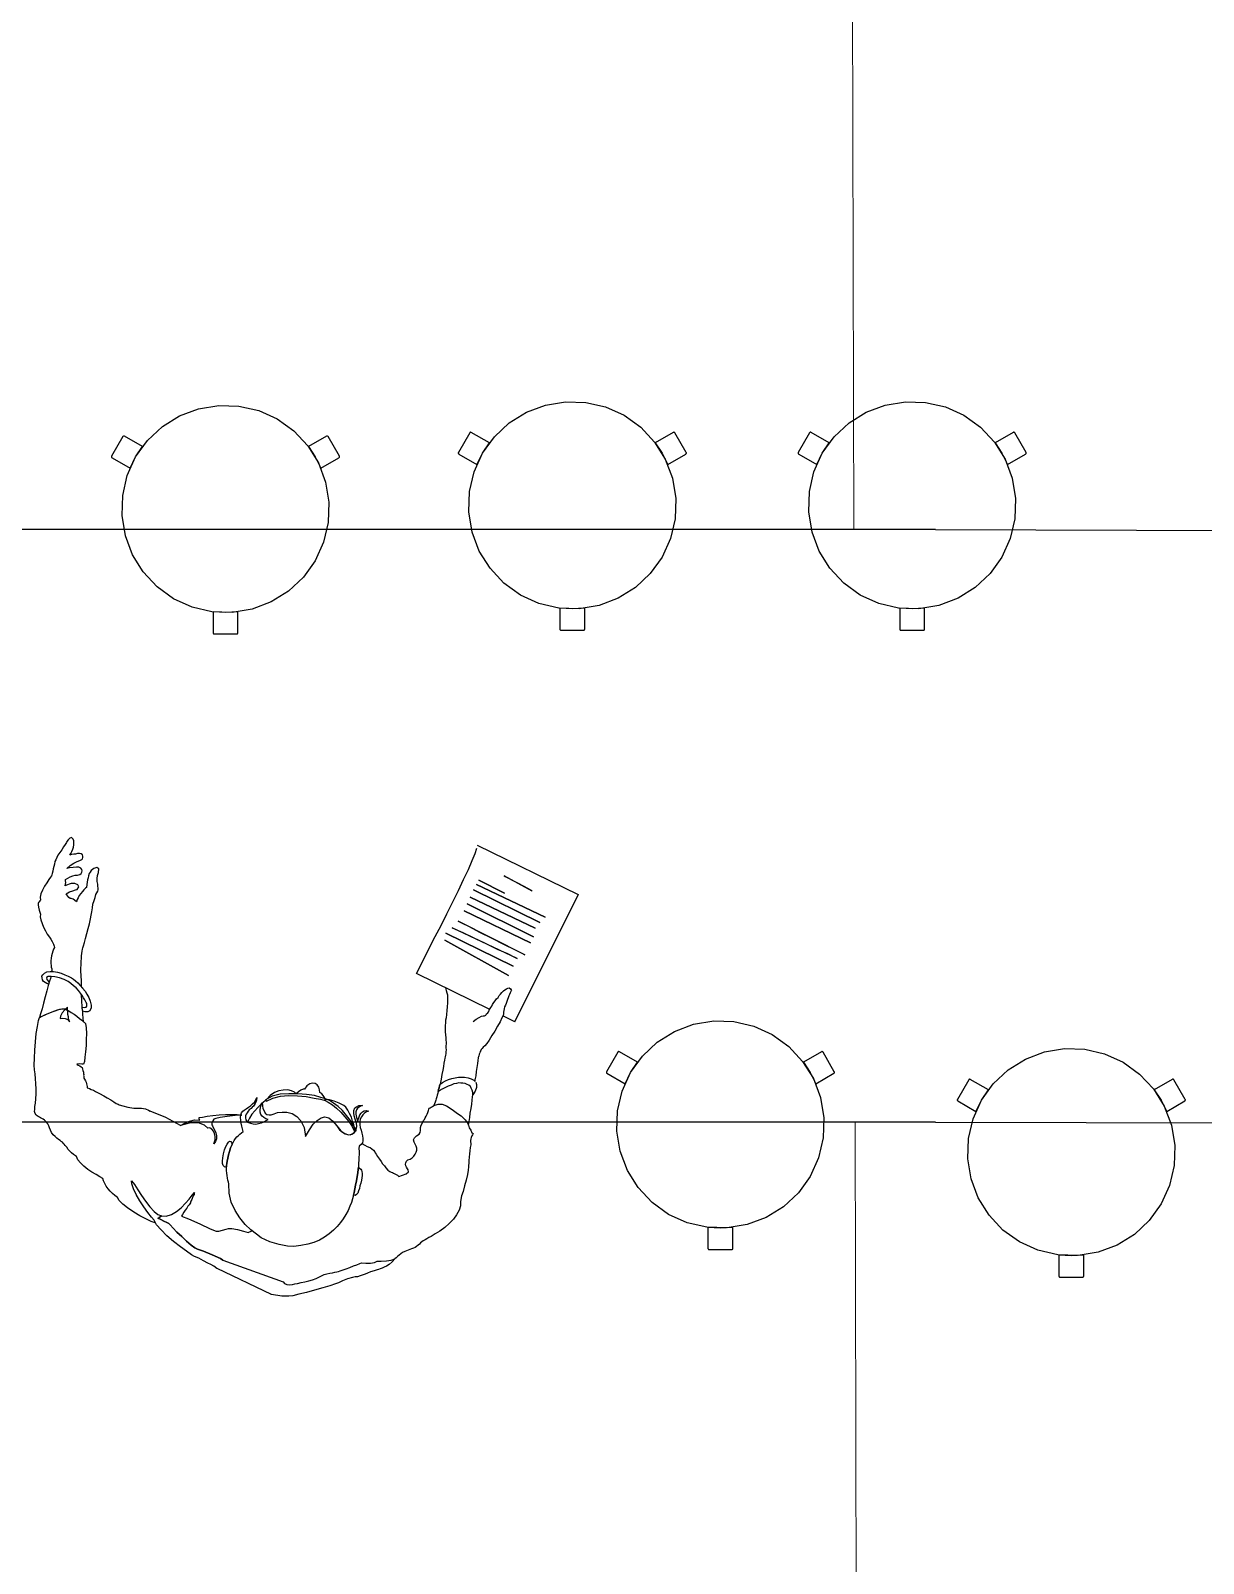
# Model space of a CAD drawing. Header units: inches. Extents: x 12.49 to 20.94, y 17.47 to 25.92.
# Drawn here: x 15.314 to 17.294, y 20.475 to 23.061 of the extents above; entities that cross this region are included whole.
import ezdxf

# ---------------------------------------------------------------- set-up
doc = ezdxf.new("R2010")
doc.units = ezdxf.units.IN
doc.header["$MEASUREMENT"] = 0
doc.linetypes.add('ACAD_ISO02W100', pattern=[15, 12, -3])
for name, color, linetype in [('72_ARTEK_AKFURNITURE_D2_CH_FOO', 7, 'Continuous'), ('72_ARTEK_AKFURNITURE_D2_CH_SEA', 7, 'Continuous'), ('72OFGO2D01_GRAFIK', 7, 'Continuous'), ('Structure', 7, 'Continuous'), ('Windows', 7, 'Continuous')]:
    doc.layers.add(name, color=color, linetype=linetype)

# ---------------------------------------------------------------- blocks, each defined once
blk = doc.blocks.new('OB2D__000000')
at = {"layer": '72_ARTEK_AKFURNITURE_D2_CH_FOO'}
for points in [[(0.0309, 0.0687), (0.0403, 0.0875), (0.0519, 0.1051), (0.0214, 0.1227), (0.0214, 0.1227), (0.021, 0.1228), (0.0207, 0.1229), (0.0203, 0.123), (0.0199, 0.1229), (0.0195, 0.1227), (0.0192, 0.1225), (0.0189, 0.1223), (0.0187, 0.122), (-0.0003, 0.089), (-0.0003, 0.089), (-0.0005, 0.0887), (-0.0006, 0.0883), (-0.0006, 0.0879), (-0.0005, 0.0875), (-0.0004, 0.0872), (-0.0002, 0.0868), (0.0001, 0.0865), (0.0004, 0.0863), (0.0309, 0.0687)], [(0.3319, 0.1051), (0.3435, 0.0875), (0.3529, 0.0687), (0.3834, 0.0863), (0.3834, 0.0863), (0.3837, 0.0865), (0.3839, 0.0868), (0.3841, 0.087), (0.3843, 0.0874), (0.3844, 0.0877), (0.3844, 0.088), (0.3844, 0.0884), (0.3843, 0.0887), (0.3841, 0.089), (0.3651, 0.122), (0.3651, 0.122), (0.3649, 0.1223), (0.3646, 0.1225), (0.3643, 0.1227), (0.3639, 0.1229), (0.3635, 0.123), (0.3631, 0.1229), (0.3628, 0.1228), (0.3624, 0.1227), (0.3319, 0.1051)], [(0.2129, -0.1737), (0.1919, -0.175), (0.1709, -0.1737), (0.1709, -0.209), (0.1709, -0.209), (0.1709, -0.2094), (0.1711, -0.2098), (0.1712, -0.2101), (0.1715, -0.2104), (0.1718, -0.2107), (0.1721, -0.2108), (0.1725, -0.211), (0.1729, -0.211), (0.2109, -0.211), (0.2109, -0.211), (0.2113, -0.211), (0.2117, -0.2108), (0.212, -0.2107), (0.2123, -0.2104), (0.2126, -0.2101), (0.2127, -0.2098), (0.2129, -0.2094), (0.2129, -0.209), (0.2129, -0.1737)]]:
    blk.add_lwpolyline(points, dxfattribs=at)
at = {"layer": '72_ARTEK_AKFURNITURE_D2_CH_SEA'}
blk.add_lwpolyline([(0.1044, -0.1516), (0.0765, -0.1316), (0.0531, -0.1065), (0.0349, -0.0774), (0.0229, -0.0453), (0.0173, -0.0114), (0.0184, 0.0228), (0.0262, 0.0563), (0.0403, 0.0875), (0.0603, 0.1154), (0.0854, 0.1388), (0.1145, 0.157), (0.1466, 0.169), (0.1805, 0.1746), (0.2147, 0.1735), (0.2482, 0.1657), (0.2794, 0.1516), (0.2794, 0.1516), (0.3073, 0.1316), (0.3307, 0.1065), (0.3489, 0.0774), (0.3609, 0.0453), (0.3665, 0.0114), (0.3654, -0.0228), (0.3576, -0.0563), (0.3435, -0.0875), (0.3235, -0.1154), (0.2984, -0.1388), (0.2693, -0.157), (0.2372, -0.169), (0.2033, -0.1746), (0.1691, -0.1735), (0.1356, -0.1657), (0.1044, -0.1516)], dxfattribs=at)

msp = doc.modelspace()

# ---------------------------------------------------------------- linework, layer by layer
at = {"color": 7}
for p, q in [((16.0594, 21.6605), (16.0645, 21.6725)), ((16.0645, 21.6725), (16.0674, 21.6816)), ((16.0678, 21.6864), (16.2382, 21.6035)), ((16.045, 21.6287), (16.0532, 21.6454)), ((16.0532, 21.6454), (16.0594, 21.6605)), ((16.0365, 21.6103), (16.045, 21.6287)), ((16.0666, 21.6201), (16.0666, 21.6201)), ((16.1825, 21.5652), (16.0666, 21.6201)), ((16.0666, 21.6201), (16.1825, 21.5652)), ((16.0168, 21.5709), (16.0268, 21.5911)), ((16.0268, 21.5911), (16.0365, 21.6103)), ((16.0616, 21.6113), (16.0616, 21.6113)), ((16.1736, 21.5561), (16.0616, 21.6113)), ((16.0616, 21.6113), (16.1736, 21.5561)), ((16.2382, 21.6035), (16.1312, 21.388)), ((16.0069, 21.5512), (16.0168, 21.5709)), ((15.9968, 21.5326), (16.0069, 21.5512)), ((15.9654, 21.4701), (15.9968, 21.5326)), ((16.0891, 21.4095), (15.9654, 21.4701)), ((16.1316, 21.3887), (16.1112, 21.3987)), ((15.5427, 21.2269), (15.5161, 21.2378)), ((15.5674, 21.2135), (15.5427, 21.2269))]:
    msp.add_line(p, q, dxfattribs=at)
for points in [[(15.3727, 21.6179), (15.373, 21.6207), (15.3734, 21.6236), (15.3732, 21.6263), (15.3732, 21.6285), (15.3768, 21.6311), (15.3812, 21.6334), (15.3852, 21.635), (15.3893, 21.6361), (15.3936, 21.6362), (15.3972, 21.6371), (15.3995, 21.6389), (15.4006, 21.6408), (15.4011, 21.6431), (15.4004, 21.6457), (15.3987, 21.648), (15.3956, 21.6494), (15.3917, 21.6494), (15.3863, 21.6491), (15.3799, 21.6484), (15.3753, 21.6472), (15.3811, 21.6521), (15.3871, 21.6564), (15.393, 21.6591), (15.3975, 21.6609), (15.4004, 21.6622), (15.4017, 21.6636), (15.4021, 21.666), (15.4021, 21.6682), (15.4015, 21.6702), (15.3995, 21.6718), (15.3965, 21.6727), (15.3933, 21.6724), (15.3902, 21.6716), (15.387, 21.6712), (15.3832, 21.6708), (15.3802, 21.67), (15.3822, 21.6727), (15.3835, 21.6758), (15.3853, 21.6796), (15.3865, 21.6832), (15.3871, 21.6872), (15.3873, 21.6906), (15.387, 21.6938), (15.3861, 21.6969), (15.3832, 21.6994), (15.3802, 21.6986), (15.3776, 21.6957), (15.3756, 21.6929), (15.3745, 21.691), (15.3726, 21.6877), (15.3699, 21.6837), (15.3667, 21.679), (15.3636, 21.6743), (15.3604, 21.6696), (15.3582, 21.6657), (15.3565, 21.6619), (15.3551, 21.6588), (15.3545, 21.6548), (15.3534, 21.6507), (15.3523, 21.6465), (15.3518, 21.6425), (15.3505, 21.6389), (15.3501, 21.6366), (15.3495, 21.6348), (15.3478, 21.6327), (15.3451, 21.6286), (15.3415, 21.6233), (15.3377, 21.6173), (15.3344, 21.6109), (15.3317, 21.6047), (15.3305, 21.5989), (15.3307, 21.594), (15.3295, 21.5925), (15.3287, 21.5912), (15.3274, 21.5898), (15.3268, 21.588), (15.3269, 21.5858), (15.3273, 21.582), (15.3287, 21.5769), (15.331, 21.5704), (15.3306, 21.5659), (15.3314, 21.5606), (15.3336, 21.5546), (15.3359, 21.548), (15.3391, 21.5423), (15.3423, 21.5366), (15.3459, 21.5315), (15.3485, 21.5278), (15.3506, 21.5239), (15.3529, 21.5196), (15.3537, 21.5165), (15.3544, 21.514), (15.3529, 21.5114), (15.3517, 21.5077), (15.3505, 21.5041), (15.3494, 21.5), (15.3488, 21.496), (15.3484, 21.4914), (15.3483, 21.4876), (15.3489, 21.4833), (15.3491, 21.4806), (15.3498, 21.4781), (15.35, 21.4754), (15.3497, 21.4734)], [(15.3999, 21.4477), (15.3999, 21.4574), (15.3996, 21.4667), (15.3992, 21.4743), (15.3992, 21.4803), (15.3994, 21.4837), (15.3996, 21.4871), (15.3997, 21.4909), (15.4001, 21.4954), (15.4, 21.4998), (15.4006, 21.5038), (15.4012, 21.5078), (15.4019, 21.5113), (15.4024, 21.5136), (15.4037, 21.5168), (15.4049, 21.5226), (15.407, 21.5292), (15.4092, 21.5375), (15.4113, 21.5458), (15.4135, 21.5541), (15.4152, 21.5622), (15.4162, 21.5685), (15.4174, 21.5744), (15.4185, 21.5807), (15.4195, 21.587), (15.4212, 21.593), (15.423, 21.5984), (15.4245, 21.6032), (15.4259, 21.6063), (15.4274, 21.6089), (15.4284, 21.6114), (15.4282, 21.6141), (15.4279, 21.6173), (15.4274, 21.6211), (15.4268, 21.6253), (15.4266, 21.6302), (15.4269, 21.6352), (15.4287, 21.6407), (15.4293, 21.6469), (15.426, 21.6487), (15.4209, 21.6474), (15.4163, 21.6439), (15.4148, 21.6413), (15.4133, 21.6387), (15.4121, 21.6351), (15.4114, 21.6316), (15.4101, 21.628), (15.4096, 21.624), (15.409, 21.62), (15.4086, 21.6154), (15.4068, 21.6139), (15.4041, 21.6115), (15.4016, 21.6086), (15.3992, 21.6052), (15.3963, 21.6017), (15.3946, 21.5979), (15.3927, 21.5947), (15.3915, 21.591), (15.3885, 21.5941), (15.3858, 21.5956), (15.3829, 21.5964), (15.3807, 21.5964), (15.3785, 21.5985), (15.3769, 21.6003), (15.3752, 21.6026), (15.3741, 21.6045), (15.3798, 21.6077), (15.3853, 21.6097), (15.39, 21.611), (15.393, 21.6118), (15.3957, 21.6164), (15.3937, 21.6197), (15.3887, 21.6217), (15.3827, 21.6217), (15.3791, 21.6207), (15.3767, 21.6195), (15.3746, 21.619), (15.3727, 21.6179), (15.3727, 21.6179)], [(16.0707, 21.6274), (16.1141, 21.6058), (16.0707, 21.6274), (16.0707, 21.6274)], [(16.1133, 21.6346), (16.1153, 21.6337), (16.1207, 21.631), (16.128, 21.6269), (16.1369, 21.6224), (16.1458, 21.618), (16.1531, 21.6138), (16.1589, 21.6105), (16.1608, 21.609), (16.1133, 21.6346), (16.1133, 21.6346)], [(16.0559, 21.5989), (16.1658, 21.5468), (16.0559, 21.5989), (16.0559, 21.5989)], [(16.046, 21.5759), (16.1582, 21.5218), (16.046, 21.5759), (16.046, 21.5759)], [(16.0509, 21.5874), (16.1629, 21.5317), (16.0509, 21.5874), (16.0509, 21.5874)], [(16.0257, 21.5474), (16.0306, 21.5449), (16.0435, 21.539), (16.0614, 21.5307), (16.0812, 21.5213), (16.1014, 21.5114), (16.1189, 21.5036), (16.1312, 21.4974), (16.1356, 21.4954), (16.0257, 21.5474), (16.0257, 21.5474)], [(16.036, 21.5584), (16.0414, 21.5557), (16.0543, 21.5494), (16.0719, 21.5399), (16.0926, 21.5299), (16.1133, 21.5193), (16.131, 21.5104), (16.1433, 21.5042), (16.1482, 21.5016), (16.036, 21.5584), (16.036, 21.5584)], [(16.0134, 21.5261), (16.1208, 21.4669), (16.0134, 21.5261), (16.0134, 21.5261)], [(16.0152, 21.5381), (16.1288, 21.4827), (16.0152, 21.5381), (16.0152, 21.5381)], [(15.3485, 21.4651), (15.3485, 21.4645), (15.3476, 21.4615), (15.346, 21.4572), (15.3441, 21.4501), (15.3417, 21.4407), (15.3389, 21.4306), (15.3362, 21.42), (15.3338, 21.4105), (15.3311, 21.4021), (15.3294, 21.3961), (15.3319, 21.3973), (15.3348, 21.3987), (15.3377, 21.4), (15.3412, 21.4015), (15.3505, 21.4056), (15.3596, 21.4086), (15.3668, 21.4106), (15.3724, 21.4104), (15.375, 21.4089), (15.3787, 21.4072), (15.3828, 21.4044), (15.3875, 21.4013), (15.3922, 21.3981), (15.3965, 21.3943), (15.4005, 21.3916), (15.4035, 21.3885), (15.4035, 21.3907), (15.403, 21.3928), (15.4029, 21.395), (15.4029, 21.3972), (15.4023, 21.3992), (15.4023, 21.4014), (15.4021, 21.4041), (15.4021, 21.4063), (15.4017, 21.4078), (15.4018, 21.4095), (15.4013, 21.411), (15.4013, 21.4132), (15.4005, 21.4246), (15.4003, 21.434)], [(15.4021, 21.4063), (15.4017, 21.4078), (15.4018, 21.4095), (15.4013, 21.411), (15.4013, 21.4132), (15.4047, 21.413), (15.4079, 21.4134), (15.4091, 21.4148), (15.4093, 21.4181), (15.4089, 21.4197), (15.408, 21.4211), (15.4068, 21.4235), (15.4056, 21.4259), (15.4036, 21.4293), (15.401, 21.433), (15.3982, 21.4372), (15.3949, 21.4412), (15.3909, 21.4457), (15.3866, 21.4495), (15.3823, 21.4532), (15.3776, 21.4564), (15.3706, 21.46), (15.3627, 21.4628), (15.355, 21.4646), (15.3488, 21.4652), (15.3439, 21.4649), (15.3411, 21.4631), (15.3415, 21.4599), (15.3454, 21.4554), (15.3452, 21.4543), (15.3449, 21.4531), (15.3446, 21.4524), (15.3447, 21.4519), (15.3416, 21.4533), (15.339, 21.4548), (15.3362, 21.4568), (15.3344, 21.4596), (15.3335, 21.4627), (15.3334, 21.4654), (15.3349, 21.468), (15.3374, 21.4709), (15.3417, 21.4731), (15.3471, 21.4735), (15.3527, 21.4733), (15.3595, 21.4724), (15.366, 21.4709), (15.3722, 21.4681), (15.3778, 21.4658), (15.383, 21.4628), (15.3864, 21.4604), (15.39, 21.4575), (15.3941, 21.4542), (15.3981, 21.4498), (15.402, 21.4453), (15.4061, 21.4404), (15.4092, 21.4352), (15.4122, 21.4299), (15.4133, 21.428), (15.414, 21.4254), (15.4145, 21.4234), (15.4151, 21.4213), (15.4158, 21.4188), (15.4163, 21.4167), (15.4164, 21.4145), (15.4164, 21.4123), (15.4144, 21.4074), (15.4106, 21.4053), (15.4061, 21.4057), (15.4021, 21.4063), (15.4021, 21.4063)], [(16.0142, 21.4462), (16.0158, 21.4412), (16.0167, 21.4373), (16.0177, 21.4343), (16.0181, 21.431), (16.0177, 21.4262), (16.0177, 21.4208), (16.0174, 21.4138), (16.0167, 21.4075), (16.016, 21.4011), (16.0154, 21.3953), (16.0146, 21.3911), (16.0143, 21.3868), (16.014, 21.3825), (16.014, 21.3771), (16.014, 21.3717), (16.0146, 21.3667), (16.0148, 21.3618), (16.015, 21.3574), (16.0154, 21.3541), (16.0154, 21.3514), (16.0153, 21.3482), (16.0152, 21.3449), (16.0156, 21.3416), (16.0149, 21.338), (16.0148, 21.3347), (16.0143, 21.3321), (16.0138, 21.3295), (16.0134, 21.3274), (16.0127, 21.3238), (16.0117, 21.3191), (16.0111, 21.3133), (16.0099, 21.307), (16.0084, 21.2997), (16.0069, 21.2919), (16.0052, 21.2835), (16.0041, 21.2805), (16.0035, 21.2774), (16.0029, 21.2743), (16.0023, 21.2711), (16.0016, 21.268), (16.0005, 21.265), (15.9999, 21.2619), (15.9987, 21.2588), (15.9982, 21.2562), (15.9971, 21.2532), (15.996, 21.2502), (15.9948, 21.2472), (15.9989, 21.2485), (16.0023, 21.2495), (16.0056, 21.2499), (16.0089, 21.2498), (16.0159, 21.2468), (16.0255, 21.2406), (16.035, 21.2338), (16.0407, 21.23), (16.0439, 21.2272), (16.0475, 21.2232), (16.0509, 21.2187), (16.0533, 21.2145), (16.0545, 21.2202), (16.0553, 21.2271), (16.0562, 21.2345), (16.0578, 21.2423), (16.0587, 21.2497), (16.0595, 21.2566), (16.06, 21.2619), (16.0607, 21.2655)], [(16.0613, 21.3889), (16.0665, 21.3933), (16.0714, 21.3961), (16.0755, 21.398), (16.0783, 21.3985), (16.0805, 21.3986), (16.0824, 21.3999), (16.0838, 21.4018), (16.0858, 21.4036), (16.0874, 21.406), (16.0884, 21.4085), (16.09, 21.4109), (16.0909, 21.4128), (16.0925, 21.4152), (16.094, 21.4176), (16.0963, 21.421), (16.0985, 21.4238), (16.1008, 21.4271), (16.1035, 21.4298), (16.1051, 21.4328), (16.1072, 21.4351), (16.1094, 21.4379), (16.1121, 21.4406), (16.1147, 21.4428), (16.1172, 21.4445), (16.1196, 21.4456), (16.1218, 21.4457), (16.1242, 21.4442), (16.1258, 21.4417), (16.1251, 21.4407), (16.1242, 21.4388), (16.1234, 21.4373), (16.1223, 21.4348), (16.1213, 21.4323), (16.1201, 21.4293), (16.119, 21.4262), (16.1178, 21.4227), (16.1166, 21.4197), (16.1155, 21.4166), (16.1143, 21.4136), (16.1137, 21.4105), (16.1132, 21.4079), (16.1126, 21.4048), (16.1121, 21.4022), (16.1116, 21.3995), (16.1096, 21.3951), (16.1067, 21.3886), (16.1025, 21.3813), (16.0977, 21.3731), (16.0929, 21.3653), (16.0881, 21.3576), (16.0843, 21.3519), (16.0808, 21.3482), (16.0782, 21.346), (16.0762, 21.3437), (16.0747, 21.3418), (16.0739, 21.3404), (16.0729, 21.3384), (16.0725, 21.3363), (16.0715, 21.3338), (16.0709, 21.3307), (16.0709, 21.3307)], [(15.5257, 21.0482), (15.5245, 21.0492), (15.5177, 21.0517), (15.5089, 21.056), (15.4986, 21.0615), (15.4882, 21.0675), (15.478, 21.0746), (15.4697, 21.0812), (15.4636, 21.0873), (15.4607, 21.092), (15.4565, 21.0953), (15.4522, 21.099), (15.4484, 21.103), (15.4451, 21.107), (15.4417, 21.1116), (15.4394, 21.116), (15.4371, 21.1203), (15.436, 21.1244), (15.431, 21.1269), (15.425, 21.1308), (15.4178, 21.1349), (15.411, 21.1397), (15.4041, 21.145), (15.3982, 21.1505), (15.394, 21.156), (15.3914, 21.1614), (15.3866, 21.165), (15.3832, 21.1674), (15.381, 21.1696), (15.3786, 21.1722), (15.377, 21.174), (15.3758, 21.1764), (15.3743, 21.1782), (15.3727, 21.18), (15.371, 21.1823), (15.3694, 21.1841), (15.3679, 21.1853), (15.366, 21.1865), (15.3639, 21.1881), (15.3612, 21.1901), (15.3584, 21.1921), (15.3554, 21.1952), (15.3524, 21.1982), (15.3497, 21.2019), (15.3476, 21.2057), (15.346, 21.2097), (15.345, 21.2133), (15.343, 21.2166), (15.3413, 21.2189), (15.3396, 21.2212), (15.3375, 21.2228), (15.3354, 21.2244), (15.333, 21.2254), (15.331, 21.2266), (15.3291, 21.2277), (15.3271, 21.2288), (15.3252, 21.2299), (15.3236, 21.2317), (15.3219, 21.234), (15.321, 21.2371), (15.3211, 21.2409), (15.3215, 21.2455), (15.3227, 21.2513), (15.323, 21.2585), (15.3235, 21.2669), (15.3235, 21.2751), (15.3232, 21.2844), (15.3226, 21.2925), (15.3221, 21.3006), (15.3208, 21.3074), (15.3203, 21.3155), (15.3205, 21.3271), (15.3213, 21.3406), (15.3224, 21.3546), (15.3236, 21.3687), (15.3258, 21.3809), (15.3276, 21.3907), (15.3294, 21.3961), (15.3391, 21.4009), (15.3521, 21.4061), (15.3637, 21.4097), (15.3724, 21.4104), (15.375, 21.4089), (15.3787, 21.4072), (15.3828, 21.4044), (15.3875, 21.4013), (15.3922, 21.3981), (15.3965, 21.3943), (15.4005, 21.3916), (15.4035, 21.3885), (15.4048, 21.3878), (15.4056, 21.3869), (15.4063, 21.3865), (15.4071, 21.3856), (15.408, 21.3782), (15.4083, 21.3689), (15.4077, 21.3588), (15.4077, 21.3484), (15.4066, 21.3382), (15.4058, 21.3292), (15.405, 21.3218), (15.4035, 21.317), (15.4007, 21.3173), (15.3973, 21.3175), (15.3941, 21.3172), (15.3924, 21.3173), (15.3945, 21.3157), (15.3971, 21.3142), (15.3997, 21.3127), (15.4012, 21.3114), (15.4019, 21.3089), (15.4025, 21.3063), (15.4032, 21.3037), (15.4033, 21.3015), (15.4038, 21.2995), (15.4037, 21.2978), (15.404, 21.2968), (15.4038, 21.2956), (15.4043, 21.2936), (15.4054, 21.2917), (15.4066, 21.2892), (15.4078, 21.2868), (15.4085, 21.2842), (15.4092, 21.2817), (15.4097, 21.2796), (15.4098, 21.2774), (15.4134, 21.2762), (15.4166, 21.2743), (15.4203, 21.2731), (15.4235, 21.2712), (15.4305, 21.2676), (15.4376, 21.264), (15.4436, 21.2601), (15.4494, 21.2567), (15.4546, 21.2537), (15.4587, 21.251), (15.4618, 21.2496), (15.4637, 21.2485), (15.4697, 21.2468), (15.4785, 21.2447), (15.4883, 21.243), (15.4955, 21.2427), (15.5016, 21.2427), (15.5079, 21.2417), (15.5134, 21.2398), (15.5161, 21.2378)], [(15.3798, 21.3887), (15.3791, 21.3913), (15.3784, 21.3939), (15.3781, 21.3971), (15.3771, 21.4007), (15.3773, 21.404), (15.377, 21.4073), (15.3767, 21.4105), (15.3765, 21.4132), (15.3722, 21.4087), (15.3675, 21.4036), (15.3645, 21.3984), (15.3639, 21.3944), (15.3683, 21.3945), (15.3728, 21.394), (15.3771, 21.3924), (15.3798, 21.3887), (15.3798, 21.3887)], [(16.0643, 21.288), (16.0646, 21.2908), (16.066, 21.2975), (16.0669, 21.3049), (16.0677, 21.3118), (16.0689, 21.3181), (16.0694, 21.3234), (16.0703, 21.3276), (16.0709, 21.3307)], [(15.6801, 21.2194), (15.6851, 21.2174), (15.6898, 21.2164), (15.6946, 21.216), (15.6991, 21.2168), (15.7037, 21.218), (15.7078, 21.2199), (15.7115, 21.2219), (15.7151, 21.2239), (15.7111, 21.2252), (15.7076, 21.227), (15.7048, 21.2292), (15.7027, 21.2323), (15.7019, 21.2363), (15.7016, 21.2406), (15.7028, 21.2464), (15.705, 21.2524), (15.7056, 21.2469), (15.7063, 21.2424), (15.7082, 21.2383), (15.7102, 21.2346), (15.713, 21.2324), (15.7167, 21.2317), (15.7204, 21.2315), (15.7251, 21.2333), (15.7309, 21.2354), (15.7386, 21.236), (15.7468, 21.2361), (15.7555, 21.2338), (15.7638, 21.2289), (15.7704, 21.2216), (15.7758, 21.2103), (15.7782, 21.1952), (15.7848, 21.2063), (15.791, 21.2159), (15.7976, 21.2222), (15.8045, 21.2268), (15.8108, 21.2283), (15.8174, 21.2264), (15.8245, 21.2212), (15.831, 21.2129), (15.8357, 21.2066), (15.8408, 21.2023), (15.8452, 21.1998), (15.8498, 21.1984), (15.8535, 21.1982), (15.8571, 21.1996), (15.8602, 21.2017), (15.8624, 21.2045), (15.8611, 21.2091), (15.8595, 21.2149), (15.8576, 21.2212), (15.8556, 21.2276), (15.8525, 21.2341), (15.8498, 21.2395), (15.8465, 21.2445), (15.8427, 21.2474), (15.8348, 21.2512), (15.8268, 21.2549), (15.8186, 21.2571), (15.8116, 21.2574), (15.8102, 21.2609), (15.8082, 21.2645), (15.8055, 21.2672), (15.8021, 21.2695), (15.8019, 21.2739), (15.8006, 21.2785), (15.7981, 21.2822), (15.7943, 21.2846), (15.79, 21.2849), (15.7854, 21.2837), (15.7805, 21.2808), (15.7767, 21.2751), (15.774, 21.2751), (15.7703, 21.2731), (15.7661, 21.2707), (15.7626, 21.267), (15.7594, 21.2698), (15.7545, 21.2724), (15.7482, 21.2737), (15.7406, 21.2735), (15.7333, 21.2723), (15.7257, 21.2695), (15.7183, 21.2644), (15.7125, 21.2574), (15.7106, 21.2557), (15.7067, 21.2526), (15.7028, 21.2491), (15.6975, 21.2442), (15.6926, 21.2386), (15.6876, 21.2326), (15.6836, 21.2263), (15.6801, 21.2194), (15.6801, 21.2194)], [(16.044, 21.2851), (16.0403, 21.2853), (16.037, 21.2854), (16.0331, 21.2845), (16.0286, 21.2838), (16.0239, 21.282), (16.0192, 21.2802), (16.0144, 21.2779), (16.009, 21.2752), (16.0073, 21.2745), (16.0059, 21.2731), (16.0041, 21.2724), (16.0023, 21.2711), (16.0029, 21.2743), (16.0035, 21.2774), (16.0041, 21.2805), (16.0052, 21.2835), (16.0096, 21.2865), (16.0145, 21.2893), (16.0198, 21.2915), (16.025, 21.2932), (16.0306, 21.2942), (16.0363, 21.2953), (16.0412, 21.2954), (16.0466, 21.2954), (16.0528, 21.2942), (16.0579, 21.2926), (16.0623, 21.2901), (16.0643, 21.288)], [(16.0655, 21.2868), (16.0668, 21.2828), (16.0669, 21.2779), (16.0647, 21.2718), (16.0607, 21.2655), (16.0604, 21.2694), (16.0596, 21.2734), (16.058, 21.2764), (16.0564, 21.2794), (16.0541, 21.2815), (16.0512, 21.2831), (16.0477, 21.2844), (16.044, 21.2851), (16.044, 21.2851)], [(15.705, 21.2524), (15.7056, 21.2469), (15.7063, 21.2424), (15.7082, 21.2383), (15.7102, 21.2346), (15.713, 21.2324), (15.7167, 21.2317), (15.7204, 21.2315), (15.7251, 21.2333), (15.7309, 21.2354), (15.7386, 21.236), (15.7468, 21.2361), (15.7555, 21.2338), (15.7638, 21.2289), (15.7704, 21.2216), (15.7758, 21.2103), (15.7782, 21.1952), (15.7848, 21.2063), (15.791, 21.2159), (15.7976, 21.2222), (15.8045, 21.2268), (15.8108, 21.2283), (15.8174, 21.2264), (15.8245, 21.2212), (15.831, 21.2129), (15.838, 21.2045), (15.8447, 21.1999), (15.8508, 21.1982), (15.8565, 21.1992), (15.8608, 21.2021), (15.8639, 21.2069), (15.865, 21.2122), (15.864, 21.2183), (15.8619, 21.2241), (15.8603, 21.2299), (15.8597, 21.2349), (15.86, 21.2391), (15.8614, 21.2432), (15.864, 21.2454), (15.8681, 21.2473), (15.8741, 21.2472), (15.8711, 21.2461), (15.8686, 21.2445), (15.8661, 21.2428), (15.8645, 21.2399), (15.8633, 21.2368), (15.863, 21.2326), (15.8641, 21.227), (15.8666, 21.2205), (15.8674, 21.2247), (15.8687, 21.2282), (15.8699, 21.2318), (15.8721, 21.2346), (15.8742, 21.2369), (15.8772, 21.2384), (15.8805, 21.2389), (15.8847, 21.238), (15.8812, 21.2366), (15.878, 21.2345), (15.8748, 21.2319), (15.8725, 21.2285), (15.8707, 21.2246), (15.8697, 21.2199), (15.8699, 21.215), (15.8706, 21.2105), (15.8719, 21.2059), (15.8735, 21.2007), (15.8743, 21.1962), (15.875, 21.1918), (15.8748, 21.188), (15.8741, 21.1844), (15.8719, 21.1815), (15.8687, 21.1789), (15.8684, 21.1747), (15.8685, 21.1698), (15.8686, 21.1649), (15.8682, 21.1601), (15.8683, 21.1552), (15.8679, 21.1504), (15.8677, 21.1466), (15.8676, 21.1434), (15.8669, 21.1398), (15.8663, 21.1339), (15.8651, 21.1277), (15.8641, 21.1203), (15.8627, 21.113), (15.8615, 21.1067), (15.8602, 21.1005), (15.8594, 21.0963), (15.8576, 21.0901), (15.8559, 21.084), (15.853, 21.0775), (15.85, 21.0705), (15.8465, 21.0636), (15.8418, 21.0564), (15.8372, 21.0498), (15.8316, 21.0433), (15.8255, 21.0369), (15.8183, 21.0308), (15.8102, 21.0253), (15.8017, 21.0205), (15.7922, 21.0164), (15.7819, 21.0136), (15.7705, 21.011), (15.7583, 21.0096), (15.7476, 21.0101), (15.7335, 21.0129), (15.7177, 21.0176), (15.7033, 21.0242), (15.6953, 21.0302), (15.6859, 21.0374), (15.6764, 21.0469), (15.6672, 21.0579), (15.6593, 21.0703), (15.6529, 21.0846), (15.6494, 21.0993), (15.6487, 21.1152), (15.6482, 21.118), (15.6472, 21.1214), (15.6463, 21.1249), (15.6461, 21.1292), (15.6452, 21.1332), (15.645, 21.1376), (15.6446, 21.1409), (15.6447, 21.1441), (15.6451, 21.1462), (15.6452, 21.1494), (15.646, 21.1536), (15.6469, 21.1583), (15.6481, 21.164), (15.6497, 21.1697), (15.6515, 21.1758), (15.6543, 21.1818), (15.656, 21.1852), (15.6577, 21.1881), (15.66, 21.1915), (15.6622, 21.1943), (15.6649, 21.197), (15.6675, 21.1992), (15.6701, 21.2014), (15.6732, 21.2035), (15.6719, 21.2081), (15.6707, 21.2126), (15.6695, 21.2177), (15.6689, 21.2227), (15.6686, 21.2271), (15.6689, 21.2314), (15.6702, 21.2349), (15.6724, 21.2378), (15.6749, 21.2394), (15.6781, 21.242), (15.6818, 21.2446), (15.6856, 21.2471), (15.6889, 21.2502), (15.6922, 21.2533), (15.6946, 21.2572), (15.6959, 21.2607), (15.6957, 21.257), (15.695, 21.2539), (15.6934, 21.2509), (15.6917, 21.248), (15.6903, 21.2461), (15.6883, 21.2444), (15.6863, 21.2426), (15.685, 21.2412), (15.6831, 21.24), (15.6815, 21.2376), (15.6795, 21.2353), (15.6779, 21.2329), (15.6768, 21.2298), (15.6767, 21.2266), (15.6776, 21.2232), (15.6801, 21.2194), (15.6851, 21.2174), (15.6898, 21.2164), (15.6946, 21.216), (15.6991, 21.2168), (15.7037, 21.218), (15.7078, 21.2199), (15.7115, 21.2219), (15.7151, 21.2239), (15.7111, 21.2252), (15.7076, 21.227), (15.7048, 21.2292), (15.7027, 21.2323), (15.7019, 21.2363), (15.7016, 21.2406), (15.7028, 21.2464), (15.705, 21.2524), (15.705, 21.2524)], [(15.7125, 21.2547), (15.7233, 21.2597), (15.7359, 21.2631), (15.7496, 21.2642), (15.7647, 21.2639), (15.7791, 21.2627), (15.7927, 21.26), (15.8036, 21.2579), (15.8113, 21.2558), (15.8119, 21.2589), (15.8042, 21.261), (15.7935, 21.2642), (15.7797, 21.2658), (15.7653, 21.267), (15.7502, 21.2673), (15.7354, 21.2665), (15.7218, 21.2632), (15.7109, 21.2572), (15.7125, 21.2547)], [(15.8113, 21.2558), (15.8113, 21.2558), (15.8167, 21.2531), (15.8239, 21.2484), (15.8304, 21.2428), (15.8377, 21.236), (15.8448, 21.2281), (15.8514, 21.2203), (15.8568, 21.2121), (15.8606, 21.2038), (15.8642, 21.2053), (15.8593, 21.2138), (15.8539, 21.2219), (15.8475, 21.2308), (15.8404, 21.2387), (15.8331, 21.2455), (15.8256, 21.2513), (15.8184, 21.256), (15.8119, 21.2589), (15.8119, 21.2589), (15.8113, 21.2558)], [(15.5987, 21.2269), (15.6044, 21.2279), (15.6123, 21.2296), (15.6216, 21.2305), (15.6322, 21.2316), (15.6431, 21.2322), (15.6534, 21.2323), (15.6626, 21.2321), (15.6705, 21.2311), (15.6596, 21.2305), (15.6462, 21.2288), (15.6339, 21.2269), (15.6267, 21.2257), (15.6236, 21.2241), (15.6215, 21.2213), (15.6202, 21.2177), (15.6202, 21.215), (15.621, 21.2133), (15.6225, 21.2102), (15.6244, 21.2061), (15.6267, 21.2013), (15.6279, 21.1962), (15.628, 21.1913), (15.6265, 21.1867), (15.6236, 21.1829), (15.6255, 21.1896), (15.6255, 21.195), (15.6248, 21.2), (15.623, 21.2042), (15.6203, 21.2074), (15.6174, 21.2091), (15.6154, 21.21), (15.6132, 21.2094), (15.6076, 21.2143), (15.5975, 21.2179), (15.5841, 21.2184), (15.5674, 21.2135), (15.5747, 21.2175), (15.5824, 21.2209), (15.5909, 21.223), (15.6001, 21.2228), (15.5992, 21.2235), (15.5988, 21.2247), (15.5985, 21.2258), (15.5987, 21.2269), (15.5987, 21.2269)], [(15.8732, 21.1833), (15.8782, 21.1803), (15.8821, 21.1784), (15.8841, 21.1775), (15.8852, 21.1773), (15.8871, 21.1764), (15.89, 21.1742), (15.8928, 21.172), (15.895, 21.1694), (15.8957, 21.1676), (15.8974, 21.1651), (15.8999, 21.1614), (15.9028, 21.157), (15.9058, 21.1532), (15.9083, 21.1489), (15.9114, 21.1456), (15.9135, 21.1425), (15.917, 21.1385), (15.9204, 21.1362), (15.9228, 21.1347), (15.9249, 21.1343), (15.9268, 21.1333), (15.9303, 21.1316), (15.9332, 21.1299), (15.9355, 21.1278), (15.9418, 21.1298), (15.9478, 21.1324), (15.9521, 21.1354), (15.9517, 21.1387), (15.9505, 21.1406), (15.9488, 21.1431), (15.9476, 21.1455), (15.9471, 21.1483), (15.9476, 21.1509), (15.9487, 21.1534), (15.9507, 21.1557), (15.9548, 21.157), (15.9584, 21.159), (15.9611, 21.1617), (15.9634, 21.1651), (15.9652, 21.1685), (15.9659, 21.1722), (15.966, 21.1754), (15.9651, 21.1788), (15.9639, 21.1812), (15.9615, 21.1855), (15.9607, 21.1895), (15.9619, 21.193), (15.9658, 21.196), (15.9701, 21.199), (15.9718, 21.2019), (15.9724, 21.205), (15.9724, 21.2077), (15.9724, 21.2104), (15.9736, 21.214), (15.9755, 21.2179), (15.9774, 21.2219), (15.9788, 21.2238), (15.98, 21.2268), (15.9816, 21.2297), (15.9833, 21.2326), (15.9844, 21.2357), (15.9856, 21.2387), (15.9866, 21.2412), (15.9869, 21.2428), (15.9887, 21.2435), (15.9905, 21.2448), (15.9924, 21.246), (15.9948, 21.2472), (15.9989, 21.2485), (16.0023, 21.2495), (16.0056, 21.2499), (16.0089, 21.2498), (16.0159, 21.2468), (16.0255, 21.2406), (16.035, 21.2338), (16.0407, 21.23), (16.0439, 21.2272), (16.0475, 21.2232), (16.0509, 21.2187), (16.0533, 21.2145), (16.0546, 21.2099), (16.057, 21.2056), (16.0589, 21.2015), (16.0613, 21.1999), (16.0613, 21.1999)], [(15.6543, 21.1818), (15.6515, 21.1758), (15.6497, 21.1697), (15.6481, 21.164), (15.6469, 21.1583), (15.646, 21.1536), (15.6452, 21.1494), (15.6451, 21.1462), (15.6447, 21.1441), (15.6435, 21.1438), (15.6419, 21.1436), (15.6405, 21.145), (15.6391, 21.1463), (15.6382, 21.1497), (15.6379, 21.1536), (15.6384, 21.1589), (15.6397, 21.1657), (15.6417, 21.1729), (15.6439, 21.1784), (15.6457, 21.1824), (15.648, 21.1857), (15.6499, 21.187), (15.652, 21.1866), (15.6533, 21.1852), (15.6543, 21.1818), (15.6543, 21.1818)], [(16.0613, 21.1999), (16.0598, 21.198), (16.0589, 21.196), (16.0579, 21.1935), (16.0574, 21.1909), (16.0568, 21.1883), (16.0569, 21.1861), (16.057, 21.1834), (16.0571, 21.1812), (16.0561, 21.1766), (16.0556, 21.1712), (16.0551, 21.1659), (16.0545, 21.1601), (16.054, 21.1548), (16.0536, 21.15), (16.0534, 21.1462), (16.0535, 21.144), (16.0529, 21.1382), (16.0514, 21.1309), (16.0496, 21.1215), (16.0466, 21.1118), (16.0442, 21.1026), (16.0416, 21.0949), (16.0404, 21.0887), (16.0397, 21.085), (16.0399, 21.078), (16.0374, 21.0709), (16.0332, 21.063), (16.0279, 21.0554), (16.0205, 21.0482), (16.0132, 21.0415), (16.005, 21.0356), (15.997, 21.0307), (15.9939, 21.0286), (15.9902, 21.0266), (15.9866, 21.0246), (15.9829, 21.0226), (15.9799, 21.021), (15.9768, 21.0189), (15.9743, 21.0173), (15.9723, 21.0155), (15.9704, 21.0137), (15.9684, 21.0119), (15.9658, 21.0097), (15.9633, 21.0081), (15.9603, 21.0065), (15.9573, 21.0055), (15.9544, 21.0044), (15.9515, 21.0034), (15.9486, 21.0023), (15.9457, 21.0013), (15.942, 20.9993), (15.9389, 20.9972), (15.9363, 20.995), (15.9332, 20.9929), (15.9311, 20.9906), (15.9292, 20.9888), (15.9244, 20.9838), (15.9192, 20.9794), (15.9148, 20.9765), (15.9112, 20.9745), (15.9076, 20.973), (15.9042, 20.9721), (15.9013, 20.971), (15.899, 20.9704), (15.8938, 20.9687), (15.8879, 20.9666), (15.8826, 20.9644), (15.8791, 20.963), (15.8756, 20.9615), (15.8704, 20.9598), (15.8658, 20.9586), (15.8619, 20.9582), (15.8573, 20.957), (15.8493, 20.9548), (15.8406, 20.9516), (15.8339, 20.9481), (15.8287, 20.9464), (15.8194, 20.9434), (15.8074, 20.9398), (15.7936, 20.936), (15.7799, 20.9322), (15.7669, 20.9294), (15.7566, 20.9265), (15.7499, 20.9257), (15.738, 20.9259), (15.7207, 20.9287), (15.7193, 20.9291)], [(15.8594, 21.0963), (15.8602, 21.1005), (15.8615, 21.1067), (15.8627, 21.113), (15.8641, 21.1203), (15.8651, 21.1277), (15.8663, 21.1339), (15.8669, 21.1398), (15.8676, 21.1434), (15.8695, 21.1419), (15.8713, 21.14), (15.8725, 21.1381), (15.8732, 21.1358), (15.8736, 21.1325), (15.874, 21.1291), (15.8733, 21.1255), (15.8725, 21.1213), (15.8715, 21.1166), (15.8701, 21.112), (15.8692, 21.1074), (15.8678, 21.1033), (15.8666, 21.0997), (15.8645, 21.0974), (15.862, 21.0958), (15.8594, 21.0963), (15.8594, 21.0963)], [(15.6288, 20.9723), (15.6286, 20.9724), (15.6235, 20.9766), (15.6186, 20.9792), (15.6136, 20.9813), (15.6058, 20.9856), (15.5979, 20.9898), (15.5909, 20.9928), (15.586, 20.9954), (15.5775, 21.0014), (15.567, 21.0089), (15.5553, 21.0177), (15.5442, 21.0275), (15.5343, 21.0376), (15.5267, 21.0461), (15.5229, 21.0539), (15.518, 21.0592), (15.5119, 21.0669), (15.5051, 21.0764), (15.4984, 21.0864), (15.4924, 21.0973), (15.4878, 21.1069), (15.4851, 21.115), (15.4846, 21.1205), (15.4893, 21.1142), (15.4951, 21.1054), (15.5013, 21.0956), (15.5081, 21.0861), (15.5154, 21.0765), (15.5225, 21.0686), (15.5291, 21.0635), (15.5351, 21.0613), (15.5326, 21.0596), (15.5313, 21.0582), (15.5301, 21.0574), (15.5289, 21.0571), (15.5339, 21.055), (15.5393, 21.0523), (15.5443, 21.0502), (15.5473, 21.0486), (15.55, 21.0459), (15.5549, 21.0406), (15.5612, 21.0339), (15.5694, 21.0263), (15.5771, 21.0188), (15.585, 21.0119), (15.5916, 21.0073), (15.596, 21.0048), (15.6062, 21.0017), (15.6207, 20.9956), (15.6346, 20.9891), (15.6387, 20.9867)], [(15.5351, 21.0613), (15.5432, 21.0608), (15.5518, 21.0634), (15.5604, 21.0687), (15.5681, 21.0748), (15.5756, 21.0825), (15.5819, 21.0894), (15.587, 21.096), (15.5906, 21.1007), (15.5904, 21.0996), (15.59, 21.0975), (15.5884, 21.0951), (15.5873, 21.0921), (15.5861, 21.0891), (15.5845, 21.0862), (15.5841, 21.0841), (15.5839, 21.083), (15.583, 21.0816), (15.5816, 21.0797), (15.5795, 21.0774), (15.5777, 21.074), (15.5749, 21.0707), (15.5726, 21.0674), (15.5708, 21.0634), (15.5686, 21.0606), (15.5807, 21.056), (15.5997, 21.048), (15.6175, 21.0396), (15.6275, 21.0354), (15.6319, 21.0356), (15.6381, 21.0371), (15.6444, 21.0386), (15.6484, 21.04), (15.6539, 21.04), (15.6632, 21.0381), (15.6736, 21.0355), (15.6812, 21.0329), (15.6878, 21.0359)], [(15.6387, 20.9867), (15.6346, 20.9891), (15.6207, 20.9956), (15.6062, 21.0017), (15.596, 21.0048), (15.5916, 21.0073), (15.585, 21.0119), (15.5771, 21.0188), (15.5694, 21.0263), (15.5612, 21.0339), (15.5549, 21.0406), (15.55, 21.0459), (15.5473, 21.0486), (15.5443, 21.0502), (15.5393, 21.0523), (15.5339, 21.055), (15.5289, 21.0571), (15.5301, 21.0574), (15.5313, 21.0582), (15.5326, 21.0596), (15.5351, 21.0613), (15.5351, 21.0613)], [(15.9292, 20.9888), (15.9244, 20.9838), (15.9192, 20.9794), (15.9148, 20.9765), (15.9112, 20.9745), (15.9076, 20.973), (15.9042, 20.9721), (15.9013, 20.971), (15.899, 20.9704), (15.8938, 20.9687), (15.8879, 20.9666), (15.8826, 20.9644), (15.8791, 20.963), (15.8756, 20.9615), (15.8704, 20.9598), (15.8658, 20.9586), (15.8619, 20.9582), (15.8573, 20.957), (15.8493, 20.9548), (15.8406, 20.9516), (15.8339, 20.9481), (15.8287, 20.9464), (15.8194, 20.9434), (15.8074, 20.9398), (15.7936, 20.936), (15.7799, 20.9322), (15.7669, 20.9294), (15.7566, 20.9265), (15.7499, 20.9257), (15.738, 20.9259), (15.7207, 20.9287), (15.6288, 20.9723)], [(15.6387, 20.9867), (15.7406, 20.9497), (15.7427, 20.9471), (15.7467, 20.9453), (15.7515, 20.9449), (15.7565, 20.9455), (15.7599, 20.9464), (15.7644, 20.9472), (15.7707, 20.9487), (15.7769, 20.9501), (15.7837, 20.9515), (15.79, 20.9535), (15.7959, 20.9556), (15.8007, 20.9579), (15.8049, 20.9603), (15.8096, 20.9621), (15.8142, 20.9633), (15.8193, 20.9645), (15.8238, 20.9652), (15.8277, 20.9661), (15.8312, 20.967), (15.834, 20.9676), (15.8369, 20.9686), (15.8416, 20.9704), (15.8468, 20.9721), (15.8531, 20.9741), (15.8591, 20.9767), (15.8649, 20.9788), (15.8696, 20.9806), (15.8726, 20.9821), (15.88, 20.9812), (15.8876, 20.9813), (15.8944, 20.9827), (15.8992, 20.985), (15.9061, 20.9847), (15.9149, 20.9851), (15.9227, 20.9863), (15.9292, 20.9888), (15.9292, 20.9888)]]:
    msp.add_lwpolyline(points, dxfattribs=at)
at = {"layer": 'Structure', "color": 7, "lineweight": 15}
for p, q in [((16.7036, 22.2191), (16.7015, 23.1151)), ((16.7081, 20.2869), (16.7059, 21.2191))]:
    msp.add_line(p, q, dxfattribs=at)
at = {"layer": 'Structure', "color": 7, "lineweight": 25}
for p, q in [((16.8415, 22.2191), (15.2939, 22.219)), ((16.8415, 21.2191), (15.2938, 21.2193))]:
    msp.add_line(p, q, dxfattribs=at)
at = {"layer": 'Windows', "color": 7, "linetype": 'ACAD_ISO02W100', "lineweight": 25}
for p, q in [((16.8415, 22.2191), (18.1087, 22.2146)), ((16.8415, 21.2191), (18.1087, 21.2173))]:
    msp.add_line(p, q, dxfattribs=at)

# ---------------------------------------------------------------- block references
at = {"layer": '72OFGO2D01_GRAFIK', "color": 7}
for p in [(15.4512, 22.254), (16.0366, 22.2602), (16.6102, 22.2602), (16.2866, 21.2154), (16.8788, 21.1688)]:
    msp.add_blockref('OB2D__000000', p, dxfattribs=at)

doc.saveas('drawing.dxf')
